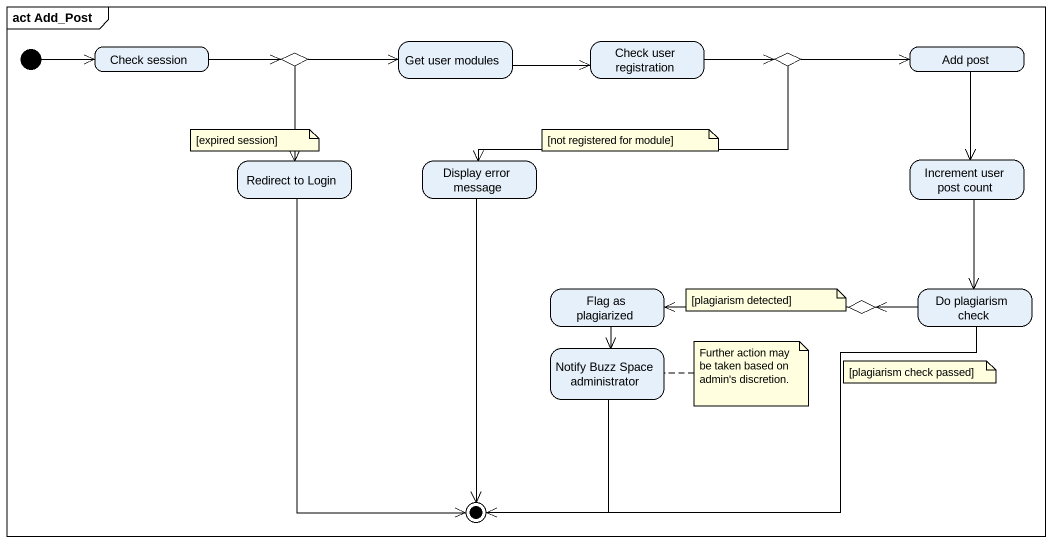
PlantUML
@startuml
mainframe act Add_Post
hide empty description
state "Check session" as Check_session
state choice1 <<choice>>
state "Get user modules" as Get_user_modules
state "Check user registration" as Check_user_registration
state choice2 <<choice>>
state "Add post" as Add_post
state "Redirect to Login" as Redirect_to_Login
state "Display error message" as Display_error_message
state "Increment user post count" as Increment_user_post_count
state "Flag as plagiarized" as Flag_as_plagiarized
state choice3 <<choice>>
state "Do plagiarism check" as Do_plagiarism_check
state "Notify Buzz Space administrator" as Notify_Buzz_Space
[*] -right-> Check_session
Check_session -right-> choice1
choice1 -right-> Get_user_modules
choice1 --> Redirect_to_Login
Get_user_modules -right-> Check_user_registration
Check_user_registration -right-> choice2
choice2 -right-> Add_post
choice2 -left-> Display_error_message
Add_post --> Increment_user_post_count
Increment_user_post_count --> Do_plagiarism_check
Flag_as_plagiarized --> Notify_Buzz_Space
choice3 -left-> Flag_as_plagiarized
Do_plagiarism_check -left-> choice3
Redirect_to_Login --> [*]
Display_error_message --> [*]
Do_plagiarism_check -left-> [*]
Notify_Buzz_Space --> [*]
note as N1
  [expired session]
end note
note as N2
  [not registered for module]
end note
note as N3
  [plagiarism detected]
end note
note right of Notify_Buzz_Space : Further action may be taken based on admin's discretion.
note as N5
  [plagiarism check passed]
end note
@enduml
